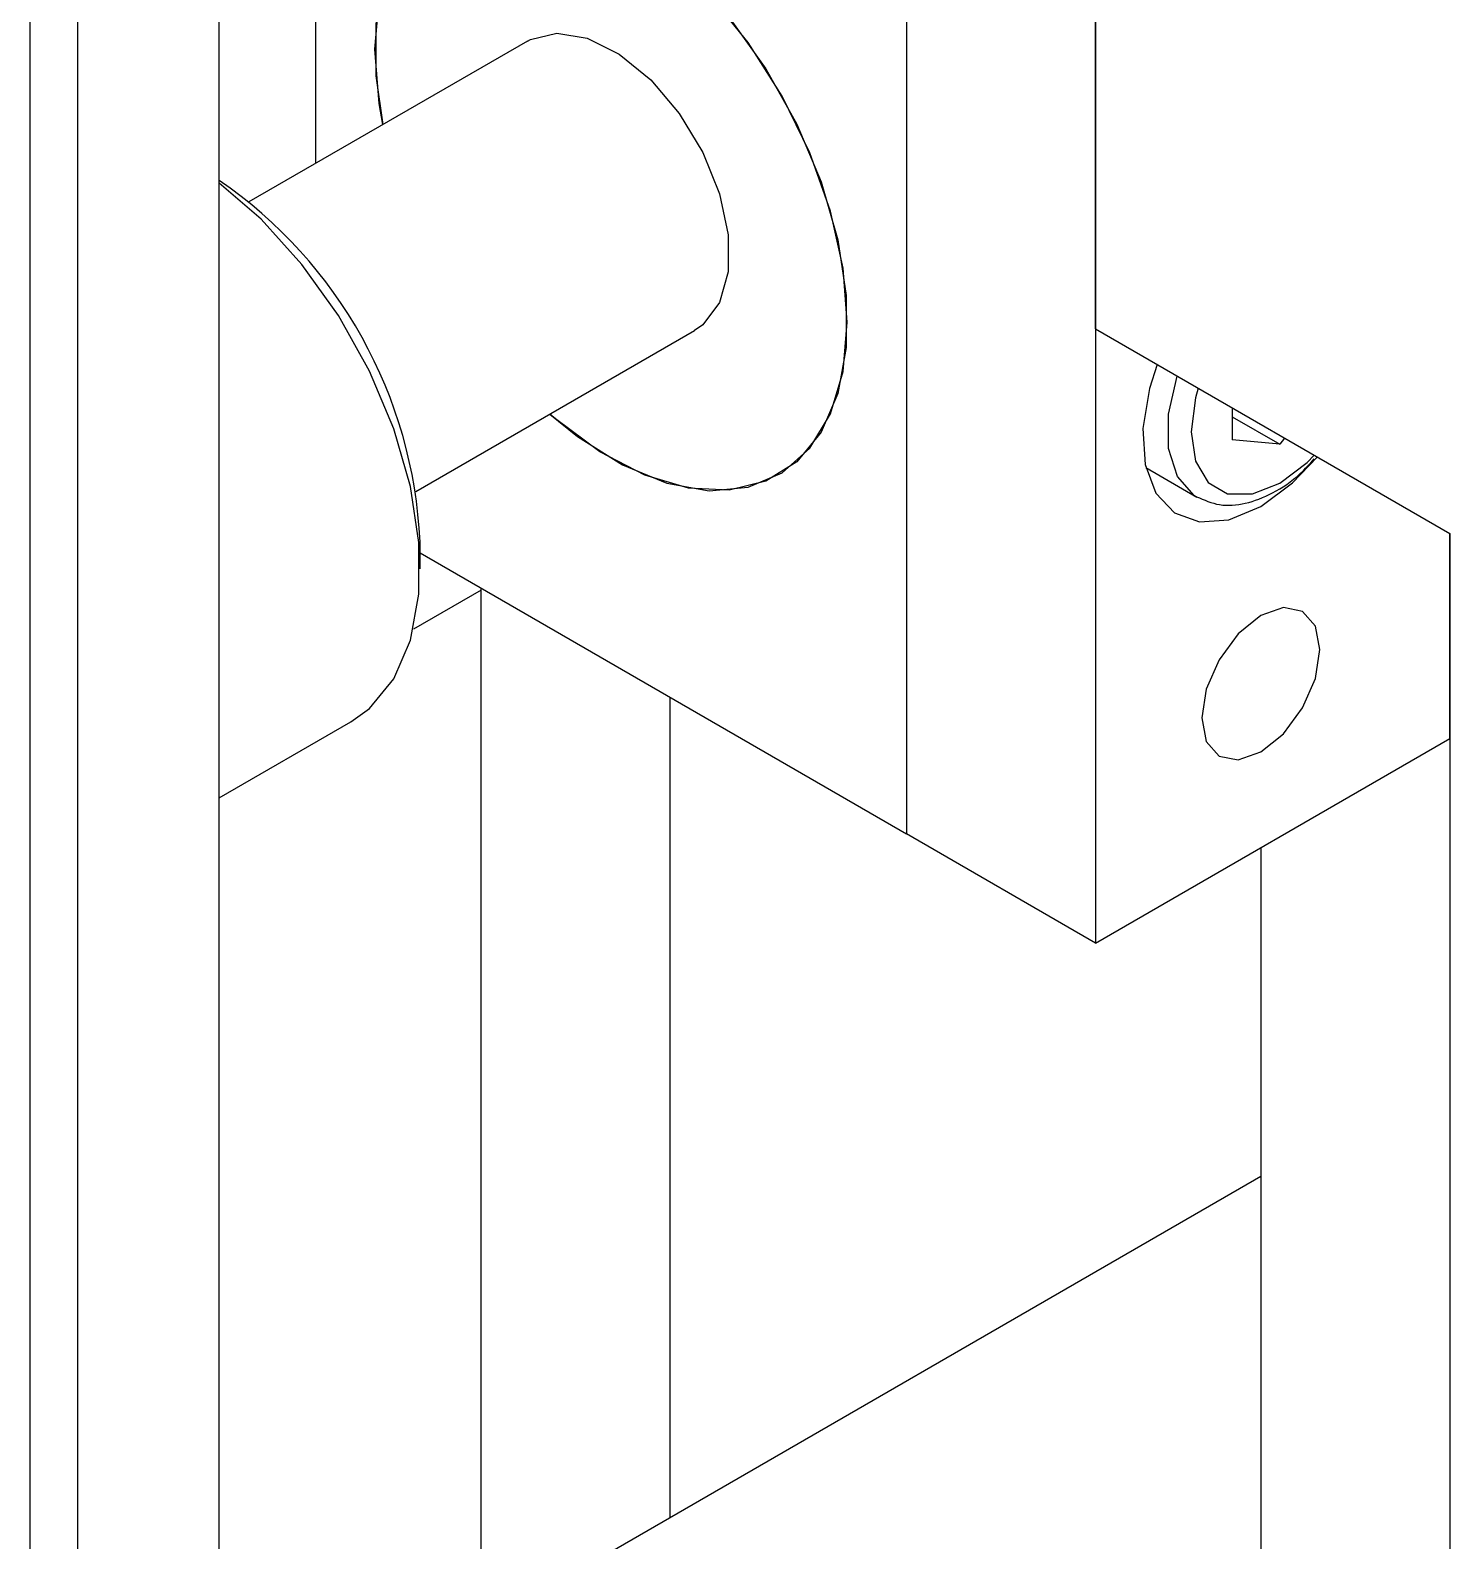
# Model space of a CAD drawing. Header units: millimetres. Extents: x 15 to 1802, y 5 to 899.
# Drawn here: x 251.65 to 272.89, y 196.35 to 218.95 of the extents above; entities that cross this region are included whole.
import ezdxf

# ---------------------------------------------------------------- set-up
doc = ezdxf.new("R2010")
doc.units = ezdxf.units.MM

msp = doc.modelspace()

# ---------------------------------------------------------------- linework, layer by layer
at = {"color": 7, "linetype": 'Continuous', "lineweight": 25}
for p, q in [((264.762, 235.505), (264.762, 206.926)), ((267.591, 233.872), (267.591, 205.293)), ((254.478, 194.457), (254.478, 226.302)), ((251.65, 193.232), (251.65, 225.077)), ((252.357, 225.077), (252.357, 193.232)), ((267.591, 214.479), (267.591, 224.686)), ((255.923, 216.957), (255.923, 222.587)), ((259.093, 218.787), (254.922, 216.379)), ((267.591, 214.479), (272.894, 211.418)), ((257.422, 212.049), (261.593, 214.457)), ((269.638, 213.297), (269.638, 212.819)), ((269.638, 213.166), (270.348, 212.756)), ((270.348, 212.756), (269.638, 212.819)), ((270.42, 212.845), (270.348, 212.756)), ((268.344, 212.406), (269.109, 211.965)), ((257.483, 210.889), (257.483, 211.297)), ((272.894, 208.355), (272.894, 211.418)), ((272.894, 211.418), (272.894, 185.061)), ((257.483, 211.128), (264.762, 206.926)), ((258.398, 210.574), (257.385, 209.989)), ((258.398, 193.429), (258.398, 210.6)), ((261.227, 196.696), (261.227, 208.967)), ((254.478, 207.463), (256.448, 208.6)), ((267.591, 205.293), (272.894, 208.355)), ((267.591, 205.293), (264.762, 206.926)), ((270.065, 206.722), (270.065, 186.694)), ((270.065, 201.798), (258.575, 195.165))]:
    msp.add_line(p, q, dxfattribs=at)
at = {"color": 7, "linetype": 'Continuous', "lineweight": 25, "flags": 128}
for points in [[(263.878, 214.581), (263.814, 215.39), (263.625, 216.244), (263.317, 217.112), (262.901, 217.962), (262.393, 218.764), (261.811, 219.488), (261.176, 220.108), (260.511, 220.603), (259.84, 220.953), (259.186, 221.148), (258.575, 221.178), (258.027, 221.044), (257.564, 220.75), (257.2, 220.307), (256.95, 219.73), (256.823, 219.042), (256.823, 218.266), (256.928, 217.537)], [(256.807, 218.663), (256.871, 219.399)], [(262.11, 219.137), (262.658, 218.371), (263.122, 217.541), (263.485, 216.679), (263.735, 215.814), (263.862, 214.978), (263.862, 214.202), (263.735, 213.513), (263.485, 212.937), (263.122, 212.494), (262.658, 212.2), (262.11, 212.066), (261.499, 212.096), (260.846, 212.29), (260.174, 212.641), (259.509, 213.135), (259.427, 213.207)], [(259.093, 218.787), (259.136, 218.81), (259.529, 218.904), (259.983, 218.828), (260.463, 218.589), (260.935, 218.204), (261.362, 217.701), (261.714, 217.118), (261.964, 216.499), (262.094, 215.889), (262.094, 215.333), (261.964, 214.873), (261.714, 214.542), (261.593, 214.457)], [(256.928, 217.537), (256.871, 217.853), (256.807, 218.663)], [(256.448, 208.6), (256.727, 208.802), (257.09, 209.245), (257.34, 209.822), (257.467, 210.51), (257.467, 211.286), (257.34, 212.122), (257.09, 212.987), (256.727, 213.85), (256.263, 214.679), (255.716, 215.445), (255.104, 216.121), (254.478, 216.661)], [(259.427, 213.207), (259.84, 212.871), (260.511, 212.447), (261.176, 212.173), (261.811, 212.06), (262.393, 212.112), (262.901, 212.327), (263.317, 212.698), (263.625, 213.21), (263.814, 213.845), (263.878, 214.581)], [(268.513, 213.947), (268.4, 213.588), (268.302, 212.988), (268.335, 212.452), (268.496, 212.021), (268.773, 211.727), (269.147, 211.592), (269.588, 211.625), (270.065, 211.825)], [(270.065, 211.825), (270.542, 212.176), (270.911, 212.562)], [(270.065, 208.151), (270.404, 208.424), (270.69, 208.81), (270.882, 209.252), (270.949, 209.682), (270.882, 210.033), (270.69, 210.254), (270.404, 210.31), (270.065, 210.192), (269.727, 209.919), (269.44, 209.532), (269.249, 209.091), (269.182, 208.661), (269.249, 208.309), (269.44, 208.089), (269.727, 208.033), (270.065, 208.151)]]:
    msp.add_lwpolyline(points, dxfattribs=at)
at = {"color": 8, "linetype": 'Continuous', "lineweight": 25, "flags": 128}
for points in [[(269.105, 211.967), (269.07, 211.989), (268.818, 212.271), (268.686, 212.689), (268.686, 213.206), (268.816, 213.772)], [(269.126, 213.592), (269.087, 213.448), (269.022, 212.938), (269.087, 212.502), (269.276, 212.184), (269.569, 212.015), (269.939, 212.011), (270.348, 212.172), (270.758, 212.484), (270.863, 212.59)]]:
    msp.add_lwpolyline(points, dxfattribs=at)
at = {"color": 7, "linetype": 'Continuous', "lineweight": 25}
msp.add_arc((250.547, 210.977), 6.944, 2.6423, 55.5186, dxfattribs=at)
msp.add_open_spline([(269.105, 211.97), (269.217, 211.921), (269.442, 211.821), (269.84, 211.853), (270.249, 212.013), (270.604, 212.246), (270.796, 212.459), (270.864, 212.534)], degree=3, knots=[0, 0, 0, 0, 0.208548, 0.420437, 0.641495, 0.873345, 1, 1, 1, 1], dxfattribs=at)

doc.saveas('drawing.dxf')
